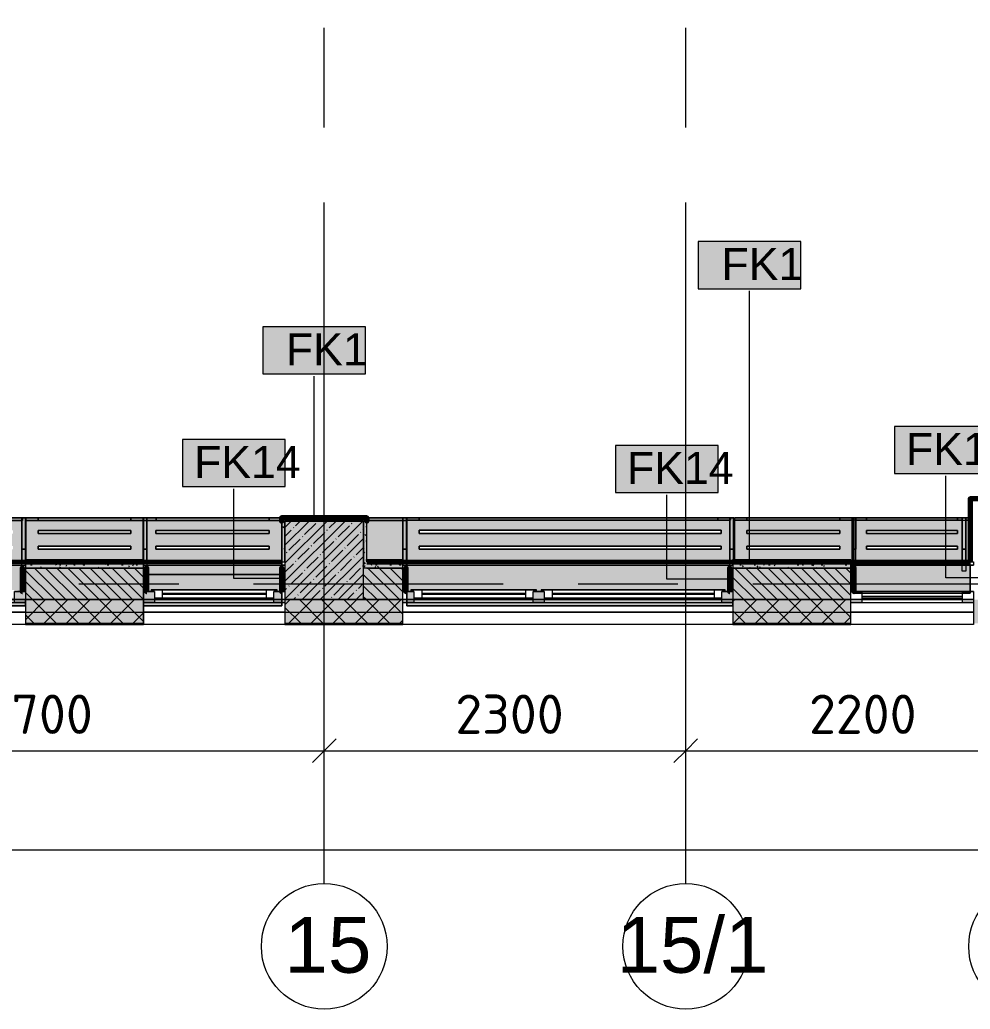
# Model space of a CAD drawing. Header units: millimetres. Extents: x -3817 to 677485, y -22715 to 103890.
# Drawn here: x 602409 to 608455, y -829 to 5467 of the extents above; entities that cross this region are included whole.
import ezdxf

# ---------------------------------------------------------------- set-up
doc = ezdxf.new("R2010")
doc.units = ezdxf.units.MM
doc.layers.add('PDF _Геометрия', color=7, linetype='Continuous', true_color=0x1d1d1d)
doc.layers.add('PDF _Сплошная заливка', color=7, linetype='Continuous', true_color=0xffffff)
doc.layers.add('PDF _Текст', color=7, linetype='Continuous')
doc.styles.add('PDF ArialMT', font='arial.ttf')
doc.styles.add('PDF GOST-Common', font='arial.ttf')
doc.styles.add('PDF ISOCPEUR', font='isocpeur.ttf')

msp = doc.modelspace()

# ---------------------------------------------------------------- hatches: boundary and pattern name
at = {"layer": 'PDF _Сплошная заливка', "true_color": 0xeae6de, "transparency": 33554559}
h = msp.add_hatch(color=254, dxfattribs=at)
h.paths.add_polyline_path([(600415.5, 1737.2), (602445.5, 1737.3), (602445.5, 1828.9), (602424.5, 1828.9), (602425.5, 1976.9), (602445.5, 1976.9), (602446.2, 2297.1), (600366.2, 2297.1), (600366.2, 1737.2)], flags=0)
h.paths.add_polyline_path([(601175.5, 1788.9), (600415.5, 1788.9), (600415.5, 1828.9), (600395.5, 1828.9), (600395.5, 1838.9), (601195.5, 1838.9), (601195.5, 1828.9), (601175.5, 1828.9)], flags=0)
h.paths.add_polyline_path([(602375.5, 1788.9), (601245.5, 1788.9), (601245.5, 1828.9), (601225.5, 1828.9), (601225.5, 1838.9), (602395.5, 1838.9), (602395.5, 1828.9), (602375.5, 1828.9)], flags=0)
h.paths.add_polyline_path([(600692, 2097.3), (600446.2, 2097.3), (600446.2, 2117.3), (602366.2, 2117.3), (602366.2, 2097.3), (601245.5, 2097.3)], flags=0)
h.paths.add_polyline_path([(600446.2, 2197.3), (600446.2, 2217.3), (602366.2, 2217.3), (602366.2, 2197.3), (600692, 2197.3)], flags=0)
h = msp.add_hatch(color=254, dxfattribs=at)
h.paths.add_polyline_path([(603195.5, 1976.9), (603195.8, 1976.9), (603195.8, 2297.1), (602445.5, 2297.1), (602445.5, 2017.9), (603195.5, 2016.9)], flags=0)
h.paths.add_polyline_path([(602525.5, 2097.1), (602525.5, 2117.1), (603115.8, 2117.1), (603115.8, 2097.1), (602877.1, 2097.1)], flags=0)
h.paths.add_polyline_path([(602525.5, 2197.1), (602525.5, 2217.1), (603115.8, 2217.1), (603115.8, 2197.1), (602877.1, 2197.1)], flags=0)
h = msp.add_hatch(color=254, dxfattribs=at)
h.paths.add_polyline_path([(603216.5, 1937.2), (604074.5, 1939.2), (604074.5, 2297.1), (603195.2, 2297.1), (603195.5, 1976.9), (603216.5, 1976.9)], flags=0)
h.paths.add_polyline_path([(603605.5, 2097.1), (603275.2, 2097.1), (603275.2, 2117.1), (603995.7, 2117.1), (603995.7, 2097.1)], flags=0)
h.paths.add_polyline_path([(603275.2, 2197.1), (603275.2, 2217.1), (603995.7, 2217.1), (603995.7, 2197.1), (603605.5, 2197.1)], flags=0)
at = {"layer": 'PDF _Сплошная заливка', "transparency": 33554559}
for points in [[(604075.5, 2016.9), (604095.5, 2016.9), (604095.5, 2296.9), (604075.5, 2296.9), (604075.5, 2241.5)], [(604595.6, 2276.9), (604615.6, 2276.9), (604615.6, 2296.9), (604095.5, 2296.9), (604095.5, 2276.9), (604595.5, 2276.9)], [(604095.5, 1776.9), (604595.5, 1776.9), (604595.5, 2276.9), (604095.5, 2276.9), (604095.5, 2241.5)], [(604595.6, 1976.9), (604615.6, 1976.9), (604615.6, 2276.9), (604595.6, 2276.9), (604595.6, 2241.5)]]:
    msp.add_hatch(color=256, dxfattribs=at).paths.add_polyline_path(points)
at = {"layer": 'PDF _Сплошная заливка', "true_color": 0xeae6de, "transparency": 33554559}
for points in [[(604866.5, 1937.2), (604872, 1937.2), (604872, 2297.1), (604616.6, 2296.9), (604616.1, 2017.9), (604845.5, 2016.9), (604845.5, 1976.9), (604866.5, 1976.9)], [(607975.6, 1817.9), (608454.5, 1817.9), (608454.5, 1997.9), (607714.5, 1997.9), (607716.5, 1817.9)]]:
    msp.add_hatch(color=254, dxfattribs=at).paths.add_polyline_path(points)
h = msp.add_hatch(color=254, dxfattribs=at)
h.paths.add_polyline_path([(604915.5, 1737.9), (606945.5, 1738.7), (606945.5, 1828.9), (606924.5, 1828.9), (606925.5, 1976.9), (606945.5, 1976.9), (606945.5, 2017.9), (606950.2, 2017.9), (606950.2, 2297.8), (604870.2, 2297.8), (604870.2, 1737.9)], flags=0)
h.paths.add_polyline_path([(605062.2, 1788.9), (604915.5, 1788.9), (604915.5, 1828.9), (604895.5, 1828.9), (604895.5, 1838.9), (605695.5, 1838.9), (605695.5, 1828.9), (605675.5, 1828.9), (605675.5, 1788.9)], flags=0)
h.paths.add_polyline_path([(606667, 1788.9), (605745.5, 1788.9), (605745.5, 1828.9), (605725.5, 1828.9), (605725.5, 1838.9), (606895.5, 1838.9), (606895.5, 1828.9), (606875.5, 1828.9), (606875.5, 1788.9)], flags=0)
h.paths.add_polyline_path([(605062.2, 2098.1), (604950.2, 2098.1), (604950.2, 2118.1), (606870.2, 2118.1), (606870.2, 2098.1), (605745.5, 2098.1)], flags=0)
h.paths.add_polyline_path([(604950.2, 2198.1), (604950.2, 2218.1), (606870.2, 2218.1), (606870.2, 2198.1), (605062.2, 2198.1)], flags=0)
h = msp.add_hatch(color=254, dxfattribs=at)
h.paths.add_polyline_path([(607695.5, 1976.9), (607704.8, 1976.9), (607704.8, 2297.8), (606954.5, 2297.8), (606954.5, 2017.9), (607695.5, 2016.9)], flags=0)
h.paths.add_polyline_path([(607247.2, 2097.8), (607034.5, 2097.8), (607034.5, 2117.8), (607624.8, 2117.8), (607624.8, 2097.8)], flags=0)
h.paths.add_polyline_path([(607247.2, 2197.8), (607034.5, 2197.8), (607034.5, 2217.8), (607624.8, 2217.8), (607624.8, 2197.8)], flags=0)
h = msp.add_hatch(color=254, dxfattribs=at)
h.paths.add_polyline_path([(607975.6, 1997.9), (608454.5, 1997.9), (608454.5, 2297.8), (607714.2, 2297.8), (607714.2, 1997.9)], flags=0)
h.paths.add_polyline_path([(607975.6, 2097.8), (607794.2, 2097.8), (607794.2, 2117.8), (608374.7, 2117.8), (608374.7, 2097.8)], flags=0)
h.paths.add_polyline_path([(607975.6, 2197.8), (607794.2, 2197.8), (607794.2, 2217.8), (608374.7, 2217.8), (608374.7, 2197.8)], flags=0)
at = {"layer": 'PDF _Сплошная заливка', "transparency": 33554559}
h = msp.add_hatch(color=256, dxfattribs=at)
h.paths.add_polyline_path([(603195.5, 1976.9), (603195.5, 2016.9), (602445.5, 2016.9), (602445.5, 1976.9), (602877.1, 1976.9)], flags=0)
h.paths.add_polyline_path([(600117.9, 1976.9), (600345.5, 1976.9), (600345.5, 2016.9), (600117.9, 2016.9)], flags=0)
h = msp.add_hatch(color=256, dxfattribs=at)
h.paths.add_polyline_path([(607695.5, 1976.9), (607695.5, 2016.9), (606945.5, 2016.9), (606945.5, 1976.9), (607247.2, 1976.9)], flags=0)
h.paths.add_polyline_path([(604615.6, 1976.9), (604845.5, 1976.9), (604845.5, 2016.9), (604615.6, 2016.9)], flags=0)
h = msp.add_hatch(color=256, dxfattribs=at)
h.paths.add_polyline_path([(617595.5, 1776.9), (617595.5, 1976.9), (617345.5, 1976.9), (617345.5, 1776.9), (617444.2, 1776.9)], flags=0)
h.paths.add_polyline_path([(616445.5, 1776.9), (616445.5, 1976.9), (615895.5, 1976.9), (615895.5, 1776.9), (615987.5, 1776.9)], flags=0)
h.paths.add_polyline_path([(613795.5, 1776.9), (613795.5, 1976.9), (613595.5, 1975.7), (613595.5, 1776.9)], flags=0)
h.paths.add_polyline_path([(609432.3, 1776.9), (609995.5, 1776.9), (609995.5, 1976.9), (609215.5, 1976.9), (609215.5, 1776.9)], flags=0)
h.paths.add_polyline_path([(607695.5, 1776.9), (607695.5, 1976.9), (606945.5, 1976.9), (606945.5, 1776.9), (607247.2, 1776.9)], flags=0)
h.paths.add_polyline_path([(604845.5, 1776.9), (604845.5, 1976.9), (604595.5, 1976.8), (604595.5, 1776.9)], flags=0)
h.paths.add_polyline_path([(603195.5, 1776.9), (603195.5, 1976.9), (602445.5, 1976.9), (602445.5, 1776.9), (602877.1, 1776.9)], flags=0)
h.paths.add_polyline_path([(600345.5, 1776.9), (600345.5, 1976.9), (600095.5, 1975.1), (600095.5, 1776.9)], flags=0)
h.paths.add_polyline_path([(596321.9, 1776.9), (596495.5, 1776.9), (596495.5, 1976.9), (595595.5, 1976.9), (595595.5, 1777.8), (595095.5, 1777.8), (595095.5, 1976.9), (594845.5, 1976.9), (594845.5, 1776.9), (595595.5, 1776.9)], flags=0)
h.paths.add_polyline_path([(593325.5, 1776.9), (593945.5, 1776.9), (593945.5, 1976.9), (593325.5, 1976.9)], flags=0)
at = {"layer": 'PDF _Сплошная заливка', "true_color": 0xeae6de, "transparency": 33554559}
h = msp.add_hatch(color=254, dxfattribs=at)
h.paths.add_polyline_path([(603605.5, 1737.2), (604075.5, 1737.2), (604074.5, 1937.2), (603216.5, 1937.2), (603215.5, 1828.9), (603195.5, 1828.9), (603195.5, 1737.2)], flags=0)
h.paths.add_polyline_path([(603265.5, 1788.9), (603265.5, 1828.9), (603245.5, 1828.9), (603245.5, 1838.9), (604045.5, 1838.9), (604045.5, 1828.9), (604025.5, 1828.9), (604025.5, 1788.9), (603605.5, 1788.9)], flags=0)
at = {"layer": 'PDF _Сплошная заливка', "transparency": 33554559}
h = msp.add_hatch(color=256, dxfattribs=at)
h.paths.add_polyline_path([(608704, 1626.9), (608812.6, 1626.9), (608812.6, 1776.9), (608475.5, 1776.9), (608475.5, 1626.9)], flags=0)
h.paths.add_polyline_path([(607695.5, 1626.9), (607695.5, 1776.9), (606945.5, 1776.9), (606945.5, 1626.9), (607247.2, 1626.9)], flags=0)
h.paths.add_polyline_path([(604095.5, 1626.9), (604845.5, 1626.9), (604845.5, 1776.9), (604095.5, 1776.9)], flags=0)
h.paths.add_polyline_path([(602877.1, 1626.9), (603195.5, 1626.9), (603195.5, 1776.9), (602445.5, 1776.9), (602445.5, 1626.9)], flags=0)
h.paths.add_polyline_path([(600345.5, 1626.9), (600345.5, 1776.9), (599595.5, 1776.9), (599595.5, 1626.9), (600095.5, 1626.9)], flags=0)
h.paths.add_polyline_path([(596321.9, 1626.9), (596495.5, 1626.9), (596495.5, 1776.9), (594845.5, 1776.9), (594845.5, 1626.9), (594865.2, 1626.9)], flags=0)
h.paths.add_polyline_path([(593408.5, 1626.9), (593945.5, 1626.9), (593945.5, 1776.9), (593325.5, 1776.9), (593325.5, 1626.9)], flags=0)
h.paths.add_polyline_path([(591223.4, 1626.9), (591225.5, 1626.9), (591223.4, 1776.9), (590928.1, 1776.9), (590928.1, 1626.9)], flags=0)

# ---------------------------------------------------------------- linework, layer by layer
at = {"layer": 'PDF _Геометрия', "color": 231, "lineweight": 70, "true_color": 0xff80c0}
for points in [[(608726.2, 8926.9), (607156.2, 8926.9), (607156.2, 8925.9), (608725.2, 8925.9), (608725.2, 2417.9), (608454.5, 2417.9), (608454.5, 2416.9), (608454.5, 2017.9), (608455.5, 2017.9)], [(604615.6, 2016.9), (604845.5, 2016.9), (604845.5, 2017.9), (604615.6, 2017.9)]]:
    msp.add_lwpolyline(points, dxfattribs=at)
at = {"layer": 'PDF _Геометрия', "color": 253, "lineweight": 9, "true_color": 0xaaaaaa}
for points in [[(604345.5, 4780.3), (604345.5, 5415.3)], [(606645.5, 4780.3), (606645.5, 5415.3)], [(604345.5, -29.4), (604345.5, 2470.6), (604345.5, 4304)], [(606645.5, -29.4), (606645.5, 2470.6), (606645.5, 4304)], [(602785.2, 1876.9), (603420.2, 1876.9)], [(603896.4, 1876.9), (605483.9, 1876.9)], [(604095.5, 1828.9), (604075.5, 1828.9)], [(604870.2, 1828.9), (604845.5, 1828.9)], [(605960.2, 1876.9), (606595.2, 1876.9)], [(607071.4, 1876.9), (608658.9, 1876.9)], [(607714.5, 1828.9), (607695.5, 1828.9)], [(608475.5, 1828.9), (608454.5, 1828.9)], [(603315.5, 1818.9), (603975.5, 1818.9)], [(603975.5, 1808.9), (603315.5, 1808.9)], [(604965.5, 1818.9), (605625.5, 1818.9)], [(605625.5, 1808.9), (604965.5, 1808.9)], [(605795.5, 1818.9), (606825.5, 1818.9)], [(606825.5, 1808.9), (605795.5, 1808.9)], [(607765.5, 1798.9), (608405.5, 1798.9)], [(607765.5, 1788.9), (608405.5, 1788.9)], [(604075.5, 1758.9), (604095.5, 1758.9)], [(604845.5, 1758.9), (604870.2, 1758.9)], [(607695.5, 1758.9), (608475.5, 1758.9)]]:
    msp.add_lwpolyline(points, dxfattribs=at)
at = {"layer": 'PDF _Геометрия', "color": 7, "lineweight": 9}
for points in [[(607378.5, 4055.3), (606725.3, 4055.3), (606725.3, 3755.3), (607378.5, 3755.3)], [(604607.5, 3512.8), (603954.3, 3512.8), (603954.3, 3212.8), (604607.5, 3212.8)], [(608626.4, 2878.7), (607973.3, 2878.7), (607973.3, 2578.7), (608626.4, 2578.7)], [(604097.5, 2796), (603444.4, 2796), (603444.4, 2496), (604097.5, 2496)], [(606851.5, 2758.1), (606198.4, 2758.1), (606198.4, 2458.1), (606851.5, 2458.1)], [(604595.5, 2276.9), (604095.5, 2276.9), (604095.5, 1776.9), (604595.5, 1776.9)], [(607695.5, 1976.9), (606945.5, 1976.9)], [(602445.5, 1776.9), (603195.5, 1776.9)], [(604095.5, 1776.9), (604845.5, 1776.9)], [(606945.5, 1776.9), (607695.5, 1776.9)]]:
    msp.add_lwpolyline(points, close=True, dxfattribs=at)
for points in [[(607051.9, 2017.4), (607051.9, 3741.4)], [(604280.9, 2312.2), (604280.9, 3198.9)], [(608561.3, 1916.2), (608299.8, 1916.2), (608299.8, 2564.8)], [(604073.4, 1912.2), (603770.9, 1912.2), (603770.9, 2482.2)], [(606922.1, 1906.2), (606524.9, 1906.2), (606524.9, 2444.2)], [(604615.6, 1976.9), (604845.5, 1976.9), (604615.6, 1976.9), (604595.6, 1976.9)], [(602445.5, 1697.9), (603195.5, 1697.9)], [(604095.5, 1697.9), (604845.5, 1697.9)], [(606945.5, 1697.9), (607695.5, 1697.9)], [(602445.5, 1626.9), (603195.5, 1626.9)], [(602445.5, 1623.9), (603195.5, 1623.9)], [(604095.5, 1626.9), (604845.5, 1626.9)], [(604095.5, 1623.9), (604845.5, 1623.9)], [(606945.5, 1626.9), (607695.5, 1626.9)], [(606945.5, 1623.9), (607695.5, 1623.9)], [(604345.5, 621.1), (604345.5, 815.1), (604345.5, 935.1)], [(606645.5, 621.1), (606645.5, 815.1), (606645.5, 935.1)], [(590375.5, 815.1), (590945.5, 815.1), (594545.5, 815.1), (595345.5, 815.1), (599845.5, 815.1), (600645.5, 815.1), (604345.5, 815.1), (606645.5, 815.1), (608845.5, 815.1), (612645.5, 815.1), (613345.5, 815.1), (617845.5, 815.1), (618645.5, 815.1), (622745.5, 815.1), (624145.5, 815.1), (627045.5, 815.1), (627745.5, 815.1), (632845.5, 815.1), (636865.5, 815.1)], [(590375.5, 184.1), (636865.5, 184.1)]]:
    msp.add_lwpolyline(points, dxfattribs=at)
at = {"layer": 'PDF _Геометрия', "color": 8, "lineweight": 9, "true_color": 0x808080}
for points in [[(602446.2, 2017.9), (602446.2, 2297.1), (600366.2, 2297.1), (600366.2, 1976.9)], [(600366.2, 2297.1), (602446.2, 2297.1)], [(600367, 2297.1), (602422.7, 2297.1), (600367, 2297.1)], [(603195.8, 1976.9), (603195.8, 2297.1), (602445.5, 2297.1), (602445.5, 2017.9)], [(602445.5, 2297.1), (603195.8, 2297.1)], [(602446.7, 2297.1), (603193, 2297.1), (602446.7, 2297.1)], [(602525.8, 2297.1), (603115.8, 2297.1), (602525.8, 2297.1)], [(603195.2, 2297.1), (604075.2, 2297.1), (603195.2, 2297.1), (603195.2, 2017.9)], [(603217, 2297.1), (604075.2, 2297.1), (603217, 2297.1)], [(603275.5, 2297.1), (603995.1, 2297.1), (603275.5, 2297.1)], [(604075.5, 2016.9), (604075.5, 1976.9), (604075.5, 2276.9)], [(604870.2, 2297.8), (606950.2, 2297.8), (606950.2, 2017.9), (606950.2, 2297.8), (604870.2, 2297.8), (604870.2, 1737.9), (606945.5, 1737.9), (604870.2, 1737.9), (604870.2, 1937.2), (604866.5, 1937.2), (604872, 1937.2), (604872, 2297.1), (604616.6, 2297.1), (604870.9, 2297.1)], [(604616.6, 2297.1), (604845.3, 2297.1), (604616.6, 2297.1)], [(604870.2, 2297.8), (606925.1, 2297.8), (604870.2, 2297.8)], [(604950.2, 2297.8), (606850.2, 2297.8), (604950.2, 2297.8)], [(606954.8, 2297.8), (607703.6, 2297.8), (606954.8, 2297.8)], [(607034.8, 2297.8), (607624.8, 2297.8), (607034.8, 2297.8)], [(607714.2, 1997.9), (607714.2, 2297.8), (608454.5, 2297.8)], [(607794.5, 2297.8), (608374.1, 2297.8), (607794.5, 2297.8)], [(608427.6, 2297.8), (608454.5, 2297.8), (608427.6, 2297.8)], [(607714.5, 1997.9), (607714.5, 1976.9), (607714.5, 1997.9), (608454.5, 1997.9), (608454.5, 1817.9), (607714.5, 1817.9), (607714.5, 1828.9), (607714.5, 1817.9), (608454.5, 1817.9), (608454.5, 1997.9), (608454.5, 2029.9)], [(603195.5, 1828.9), (603195.5, 1737.2), (604075.5, 1737.2), (604075.5, 1828.9), (604075.5, 1737.2), (603195.5, 1737.2)]]:
    msp.add_lwpolyline(points, dxfattribs=at)
at = {"layer": 'PDF _Геометрия', "color": 253, "lineweight": 9, "true_color": 0xaba79f}
for points in [[(602422.7, 2281.1), (600373.3, 2281.1), (602422.7, 2281.1)], [(602422.7, 1957.2), (602422.7, 2296.2)], [(602422.7, 2281.1), (602422.7, 2097.2), (602422.7, 2281.1), (602422.7, 2017.9)], [(602445.5, 2017.9), (602445.5, 2295.3)], [(602446.2, 2295.5), (602446.2, 2017.9)], [(602446.7, 2294.3), (602446.7, 2017.9), (602446.7, 2281.1)], [(602446.7, 2097.2), (602446.7, 2281.1), (602446.7, 2097.2)], [(603193, 2281.1), (602446.7, 2281.1), (603193, 2281.1)], [(603193, 2294.3), (603193, 2297.1)], [(603193, 2281.1), (603193, 2017.9), (603193, 2293.6)], [(603193, 2097.2), (603193, 2281.1), (603193, 2097.2)], [(603195.2, 2017.9), (603195.2, 2295.9)], [(603195.8, 2295.9), (603195.8, 1976.9)], [(603217, 2297.1), (603217, 1957.2)], [(603217, 2097.2), (603217, 2281.1), (603217, 2097.2)], [(603217, 2017.9), (603217, 2281.1), (604074.5, 2281.1), (603217, 2281.1)], [(603995.1, 2281.1), (603275.5, 2281.1), (603995.1, 2281.1)], [(604075.5, 2276.9), (604075.5, 2016.9)], [(604845.3, 2281.1), (604616.4, 2281.1), (604845.3, 2281.1), (604845.3, 2097.9), (604845.3, 2281.1), (604845.3, 2017.9), (604845.3, 2297.1)], [(604866.5, 1957.9), (604869.3, 1957.9), (604869.3, 2297.1)], [(604869.3, 2097.9), (604869.3, 2281.1), (604869.3, 2097.9)], [(604869.3, 2017.9), (604869.3, 2281.1)], [(604870.2, 1937.2), (604870.2, 2297.1), (604870.2, 2281.8)], [(604872, 2281.1), (604872, 2293.4), (604872, 1937.2)], [(606925.1, 2281.8), (604877.3, 2281.8), (606925.1, 2281.8), (606925.1, 2241.5), (606925.1, 2296.8)], [(606949.1, 2097.9), (606949.1, 2294.9), (606949.1, 2097.9)], [(607703.6, 2281.8), (606954.8, 2281.8), (607703.6, 2281.8), (607703.6, 2097.9), (607703.6, 2281.8), (607703.6, 2017.9)], [(607703.6, 1976.9), (607703.6, 2295.1)], [(607716.5, 1957.9), (607727.6, 1957.9), (607727.6, 2297.8)], [(608403.6, 2281.8), (607727.6, 2281.8), (608403.6, 2281.8)], [(607727.6, 2017.9), (607727.6, 2281.1)], [(608427.6, 2297.8), (608427.6, 1957.9), (608403.6, 1957.9), (608403.6, 2297.8)], [(608403.6, 2281.8), (608403.6, 2097.9), (608403.6, 2281.8)], [(608403.6, 2281.8), (608403.6, 2017.9)], [(608454.5, 2281.8), (608427.6, 2281.8), (608454.5, 2281.8), (608454.5, 2297.8), (608454.5, 2029.9)], [(608427.6, 2017.9), (608427.6, 2281.8)], [(608427.6, 2281.8), (608427.6, 2097.9), (608427.6, 2281.8)], [(606925.1, 1976.9), (606925.1, 2241.3), (606925.1, 2097.9), (606925.1, 2241.3), (606925.1, 2017.9)], [(607714.5, 1997.9), (608454.5, 1997.9), (607714.2, 1997.9)], [(603195.5, 1737.2), (603195.5, 1828.9)]]:
    msp.add_lwpolyline(points, dxfattribs=at)
at = {"layer": 'PDF _Геометрия', "color": 8, "lineweight": 9, "true_color": 0x808080}
for points in [[(602446.7, 2297.2), (602422.7, 2297.2)], [(602446.7, 2297.2), (602422.7, 2297.2)], [(603217, 2297.2), (603193, 2297.2)], [(603217, 2297.2), (603193, 2297.2)], [(604869.3, 2297.9), (604845.3, 2297.9)], [(604869.3, 2297.9), (604845.3, 2297.9)], [(606949.1, 2297.9), (606925.1, 2297.9)], [(606949.1, 2297.9), (606925.1, 2297.9)], [(606954.5, 2297.8), (607704.8, 2297.8), (607704.8, 1976.9), (607704.8, 2297.8), (606954.5, 2297.8), (606954.5, 2017.9)], [(607727.6, 2297.9), (607703.6, 2297.9)], [(607727.6, 2297.9), (607703.6, 2297.9)], [(607714.2, 2297.8), (607714.2, 1997.9), (608454.5, 1997.9), (608454.5, 2297.8)], [(607727.6, 2297.8), (608403.6, 2297.8)], [(608427.6, 2297.9), (608403.6, 2297.9)], [(608427.6, 2297.9), (608403.6, 2297.9)], [(602525.5, 2197.1), (602525.5, 2217.1), (603115.8, 2217.1), (603115.8, 2197.1)], [(602525.5, 2197.1), (603115.8, 2197.1), (603115.8, 2217.1), (602525.5, 2217.1)], [(603275.2, 2197.1), (603275.2, 2217.1), (603995.7, 2217.1), (603995.7, 2197.1)], [(603275.2, 2197.1), (603995.7, 2197.1), (603995.7, 2217.1), (603275.2, 2217.1)], [(604950.2, 2198.1), (604950.2, 2218.1), (606870.2, 2218.1), (606870.2, 2198.1)], [(604950.2, 2198.1), (606870.2, 2198.1), (606870.2, 2218.1), (604950.2, 2218.1)], [(607034.5, 2197.8), (607034.5, 2217.8), (607624.8, 2217.8), (607624.8, 2197.8)], [(607034.5, 2197.8), (607624.8, 2197.8), (607624.8, 2217.8), (607034.5, 2217.8)], [(607794.2, 2197.8), (607794.2, 2217.8), (608374.7, 2217.8), (608374.7, 2197.8)], [(607794.2, 2197.8), (608374.7, 2197.8), (608374.7, 2217.8), (607794.2, 2217.8)], [(602525.5, 2097.1), (602525.5, 2117.1), (603115.8, 2117.1), (603115.8, 2097.1)], [(602525.5, 2097.1), (603115.8, 2097.1), (603115.8, 2117.1), (602525.5, 2117.1)], [(603275.2, 2097.1), (603275.2, 2117.1), (603995.7, 2117.1), (603995.7, 2097.1)], [(603275.2, 2097.1), (603995.7, 2097.1), (603995.7, 2117.1), (603275.2, 2117.1)], [(604950.2, 2098.1), (604950.2, 2118.1), (606870.2, 2118.1), (606870.2, 2098.1)], [(604950.2, 2098.1), (606870.2, 2098.1), (606870.2, 2118.1), (604950.2, 2118.1)], [(607034.5, 2097.8), (607034.5, 2117.8), (607624.8, 2117.8), (607624.8, 2097.8)], [(607034.5, 2097.8), (607624.8, 2097.8), (607624.8, 2117.8), (607034.5, 2117.8)], [(607794.2, 2097.8), (607794.2, 2117.8), (608374.7, 2117.8), (608374.7, 2097.8)], [(607794.2, 2097.8), (608374.7, 2097.8), (608374.7, 2117.8), (607794.2, 2117.8)], [(604074.5, 1937.2), (603216.5, 1937.2)], [(600366.2, 1828.9), (600366.2, 1737.2), (602445.5, 1737.2), (600366.2, 1737.2)]]:
    msp.add_lwpolyline(points, close=True, dxfattribs=at)
at = {"layer": 'PDF _Геометрия', "color": 254, "lineweight": 9, "true_color": 0xdfdfdf}
for points in [[(602426.2, 2297.1), (602422.7, 2297.1)], [(603195.8, 2297.1), (603193, 2297.1)], [(603217, 2297.1), (603195.5, 2297.1)], [(604869.3, 2297.1), (604845.3, 2297.1)], [(606930.2, 2297.8), (606925.1, 2297.8)], [(607704.8, 2281.8), (607704.8, 2297.8)], [(607727.6, 2297.8), (607714.5, 2297.8)], [(608427.6, 2297.8), (608403.6, 2297.8)]]:
    msp.add_lwpolyline(points, dxfattribs=at)
at = {"layer": 'PDF _Геометрия', "color": 9, "lineweight": 9, "true_color": 0xbfbfbf}
for points in [[(602422.7, 2297.1), (602426.2, 2297.1)], [(603193, 2297.1), (603195.8, 2297.1)], [(603195.5, 2297.1), (603217, 2297.1)], [(604845.3, 2297.1), (604869.3, 2297.1)], [(606925.1, 2297.8), (606930.2, 2297.8)], [(607704.8, 2281.8), (607704.8, 2297.8)], [(607714.5, 2297.8), (607727.6, 2297.8)], [(608403.6, 2297.8), (608427.6, 2297.8)], [(608454.5, 2281.8), (608454.5, 2297.8)]]:
    msp.add_lwpolyline(points, dxfattribs=at)
at = {"layer": 'PDF _Геометрия', "color": 254, "lineweight": 9, "true_color": 0xeae9e7}
for points in [[(602422.7, 2281.1), (602426.2, 2281.1), (602426.2, 2296.3)], [(603193, 2281.1), (603195.2, 2281.1)], [(603195.8, 2281.1), (603208, 2281.1)], [(603211.2, 2281.1), (603217, 2281.1)], [(604845.3, 2281.1), (604869.3, 2281.1)], [(606925.1, 2281.8), (606930.2, 2281.8), (606930.2, 2297)], [(607727, 2281.8), (607714.5, 2281.8), (607714.5, 2297.3)], [(608403.6, 2281.8), (608427.6, 2281.8)]]:
    msp.add_lwpolyline(points, dxfattribs=at)
at = {"layer": 'PDF _Геометрия', "color": 254, "lineweight": 9, "true_color": 0xd5d3cf}
for points in [[(602426.2, 2296.3), (602426.2, 2281.1), (602422.7, 2281.1), (602422.7, 2296.2)], [(602422.7, 2281.1), (602422.7, 2296.2), (602422.7, 2281.1)], [(602446.7, 2281.1), (602446.7, 2294.3), (602446.7, 2281.1)], [(602446.7, 2281.1), (602446.7, 2294.3)], [(602525.8, 2297.1), (602525.8, 2281.1), (602525.8, 2297.1)], [(603193, 2297.1), (603193, 2294.3)], [(603193, 2294.3), (603193, 2297.1), (603193, 2294.3)], [(603195.2, 2281.1), (603193, 2281.1), (603193, 2293.6), (603193, 2281.1), (603193, 2293.6)], [(603208, 2281.1), (603195.8, 2281.1), (603195.8, 2295.9)], [(603217, 2297.1), (603217, 2281.1), (603211.2, 2281.1)], [(603217, 2281.1), (603217, 2297.1), (603217, 2281.1)], [(603275.5, 2297.1), (603275.5, 2281.1), (603275.5, 2297.1)], [(604869.3, 2297.1), (604869.3, 2281.1), (604845.3, 2281.1), (604845.3, 2297.1)], [(604845.3, 2281.1), (604845.3, 2297.1), (604845.3, 2281.1)], [(604869.3, 2281.1), (604869.3, 2297.1), (604869.3, 2281.1)], [(604870.2, 2281.8), (604870.2, 2297.1)], [(604872, 2281.8), (604872, 2293.4)], [(604950.2, 2297.8), (604950.2, 2281.8), (604950.2, 2297.8)], [(606930.2, 2297), (606930.2, 2281.8), (606925.1, 2281.8), (606925.1, 2296.8)], [(606925.1, 2281.8), (606925.1, 2296.8), (606925.1, 2281.8)], [(607034.8, 2297.8), (607034.8, 2281.8), (607034.8, 2297.8)], [(607703.6, 2295.1), (607703.6, 2281.8)], [(607703.6, 2281.8), (607703.6, 2295.1), (607703.6, 2281.8)], [(607727, 2281.8), (607714.5, 2281.8), (607714.5, 2297.3)], [(607727.6, 2284.5), (607727.6, 2297.8), (607727.6, 2284.5)], [(607727.6, 2284.5), (607727.6, 2297.8)], [(607794.5, 2297.8), (607794.5, 2281.8), (607794.5, 2297.8)], [(608403.6, 2297.8), (608403.6, 2281.8), (608403.6, 2297.8), (608403.6, 2281.8), (608427.6, 2281.8), (608427.6, 2297.8), (608427.6, 2281.8), (608427.6, 2297.8)]]:
    msp.add_lwpolyline(points, dxfattribs=at)
at = {"layer": 'PDF _Геометрия', "color": 7, "lineweight": 9, "true_color": 0xefeeeb}
msp.add_lwpolyline([(602445.8, 2281.1), (602445.8, 2296)], dxfattribs=at)
at = {"layer": 'PDF _Геометрия', "color": 254, "lineweight": 9, "true_color": 0xe0ddd7}
for points in [[(602445.8, 2296), (602445.8, 2281.1)], [(603195.5, 2296.4), (603195.5, 2281.1)]]:
    msp.add_lwpolyline(points, dxfattribs=at)
at = {"layer": 'PDF _Геометрия', "color": 253, "lineweight": 9, "true_color": 0xaba79f}
for points in [[(603115.8, 2281.1), (602525.8, 2281.1)], [(604876.6, 2281.8), (604872, 2281.8)], [(606850.2, 2281.8), (604950.2, 2281.8)], [(606925.1, 2281.8), (606925.1, 2241.5)], [(606949.1, 2294.9), (606949.1, 2017.9)], [(606954.8, 2281.8), (606954.8, 2297.3)], [(607624.8, 2281.8), (607034.8, 2281.8)], [(607727.6, 2097.9), (607727.6, 2281.1)], [(608374.1, 2281.8), (607794.5, 2281.8)], [(604074.5, 1937.2), (603216.5, 1937.2)]]:
    msp.add_lwpolyline(points, close=True, dxfattribs=at)
at = {"layer": 'PDF _Геометрия', "color": 254, "lineweight": 9, "true_color": 0xd5d3cf}
for points in [[(603115.8, 2297.1), (603115.8, 2281.1)], [(603995.1, 2297.1), (603995.1, 2281.1)], [(606850.2, 2297.8), (606850.2, 2281.8)], [(607624.8, 2297.8), (607624.8, 2281.8)], [(608374.1, 2297.8), (608374.1, 2281.8)], [(602445.5, 2097.2), (602422.7, 2097.2)], [(603195.2, 2097.2), (603193, 2097.2)], [(603217, 2097.2), (603195.8, 2097.2)], [(604869.3, 2097.9), (604845.3, 2097.9)], [(606949.1, 2097.9), (606925.1, 2097.9)], [(607727.6, 2097.9), (607714.2, 2097.9)], [(608427.6, 2097.9), (608403.6, 2097.9)]]:
    msp.add_lwpolyline(points, close=True, dxfattribs=at)
at = {"layer": 'PDF _Геометрия', "color": 7, "lineweight": 9, "true_color": 0xf7f6f5}
msp.add_lwpolyline([(603195.5, 2281.1), (603195.5, 2296.4)], dxfattribs=at)
at = {"layer": 'PDF _Геометрия', "color": 7, "lineweight": 9, "true_color": 0xf4f4f3}
msp.add_lwpolyline([(603195.8, 2281.1), (603195.8, 2295.9)], dxfattribs=at)
at = {"layer": 'PDF _Геометрия', "color": 254, "lineweight": 9, "true_color": 0xe5e3df}
msp.add_lwpolyline([(603208, 2281.1), (603211.2, 2281.1)], dxfattribs=at)
at = {"layer": 'PDF _Геометрия', "color": 9, "lineweight": 9, "true_color": 0xcbc7bf}
for points in [[(603211.2, 2281.1), (603208, 2281.1)], [(607727.6, 2281.8), (607727.6, 2284.5)], [(602445.5, 1996.9), (600372, 1996.9), (602445.5, 1996.9), (602445.5, 2016.9), (600372, 2016.9)], [(603195.8, 2016.9), (604075.5, 2016.9)], [(604845.5, 1996.9), (604870.2, 1996.9), (604845.5, 1996.9), (604845.5, 2016.9), (604870.2, 2016.9)], [(606945.5, 1996.9), (604872, 1996.9), (606945.5, 1996.9), (606945.5, 2016.9), (604872, 2016.9)], [(607695.5, 1996.9), (607704.8, 1996.9), (607695.5, 1996.9), (607695.5, 2016.9), (607704.8, 2016.9)], [(607714.2, 2016.9), (608454.5, 2016.9)], [(602445.5, 1737.3), (602445.5, 1776.9), (600366.2, 1776.9), (602445.5, 1776.9)], [(603195.5, 1776.9), (604075.5, 1776.9), (603195.5, 1776.9), (603195.5, 1618.9)], [(606945.5, 1738.7), (606945.5, 1776.9), (604870.2, 1776.9), (606945.5, 1776.9)]]:
    msp.add_lwpolyline(points, dxfattribs=at)
at = {"layer": 'PDF _Геометрия', "color": 231, "lineweight": 70, "true_color": 0xff80c0}
for points in [[(604075.5, 2296.9), (604615.6, 2296.9), (604615.6, 2276.9), (604616.6, 2276.9), (604616.6, 2297.9), (604615.6, 2297.9), (604074.5, 2297.9), (604074.5, 2296.9), (604074.5, 2276.9), (604075.5, 2276.9)], [(603195.5, 2017.9), (602445.5, 2017.9), (602445.5, 2016.9), (603195.5, 2016.9)], [(607695.5, 2017.9), (606945.5, 2017.9), (606945.5, 2016.9), (607695.5, 2016.9)]]:
    msp.add_lwpolyline(points, close=True, dxfattribs=at)
at = {"layer": 'PDF _Геометрия', "color": 9, "lineweight": 9, "true_color": 0xc0c0c0}
for points in [[(604615.6, 2017.9), (604615.6, 2276.9), (604615.6, 2296.9), (604095.5, 2296.9), (604075.5, 2296.9), (604075.5, 2016.9), (604095.5, 2016.9), (604095.5, 2276.9), (604595.6, 2276.9), (604595.6, 1976.9)], [(604075.5, 2016.9), (604095.5, 2016.9), (604095.5, 1996.9)], [(604095.5, 1976.9), (604095.5, 1776.9), (604095.5, 1618.9), (604845.5, 1618.9), (604845.5, 1776.9), (604845.5, 1976.9), (604845.5, 2016.9), (604615.6, 2016.9)], [(607704.8, 2016.9), (607714.2, 2016.9)], [(608454.5, 2016.9), (608475.5, 2016.9), (608475.5, 1996.9)], [(602445.5, 1737.3), (602445.5, 1618.9), (600345.5, 1618.9), (600345.5, 1776.9), (600366.2, 1776.9), (600345.5, 1776.9)], [(604095.5, 1776.9), (604075.5, 1776.9), (604095.5, 1776.9), (604095.5, 1618.9), (603195.5, 1618.9)], [(606945.5, 1737.9), (606945.5, 1618.9), (604845.5, 1618.9), (604845.5, 1776.9), (604870.2, 1776.9), (604845.5, 1776.9)], [(608475.5, 1776.9), (607695.5, 1776.9)]]:
    msp.add_lwpolyline(points, dxfattribs=at)
at = {"layer": 'PDF _Геометрия', "lineweight": 9}
for points in [[(604095.5, 2236.6), (604135.7, 2276.9)], [(604095.5, 2122.5), (604249.8, 2276.9)], [(604095.5, 2008.5), (604363.8, 2276.9)], [(604095.5, 1894.4), (604477.9, 2276.9)], [(604095.5, 1780.4), (604591.9, 2276.9)], [(604163.4, 2247.5), (604192.7, 2276.9)], [(604306, 2276), (604306.8, 2276.9)], [(604377.3, 2233.3), (604420.8, 2276.9)], [(604534.1, 2276), (604534.9, 2276.9)], [(604095.5, 2179.6), (604134.9, 2219)], [(604149.2, 2233.3), (604151.5, 2235.6)], [(604220.4, 2190.5), (604291.7, 2261.8)], [(604277.5, 2133.5), (604348.7, 2204.7)], [(604363, 2219), (604365.4, 2221.4)], [(604434.3, 2176.2), (604505.6, 2247.5)], [(604519.8, 2261.8), (604522.2, 2264.1)], [(604576.8, 2204.7), (604579.2, 2207.1)], [(604591.1, 2219), (604595.5, 2223.4)], [(604120.6, 2090.7), (604191.9, 2162)], [(604206, 1776.9), (604595.5, 2166.3)], [(604206.2, 2176.2), (604208.5, 2178.6)], [(604334.5, 2076.4), (604405.8, 2147.7)], [(604420, 2162), (604422.4, 2164.4)], [(604491.3, 2119.2), (604562.6, 2190.5)], [(604106.4, 2076.4), (604108.8, 2078.8)], [(604177.7, 2033.7), (604248.9, 2105)], [(604263.2, 2119.2), (604265.6, 2121.6)], [(604391.5, 2019.4), (604462.8, 2090.7)], [(604477, 2105), (604479.4, 2107.3)], [(604548.3, 2062.2), (604595.5, 2109.3)], [(604163.4, 2019.4), (604165.8, 2021.8)], [(604234.7, 1976.7), (604306, 2047.9)], [(604320, 1776.9), (604595.5, 2052.3)], [(604320.2, 2062.2), (604322.6, 2064.6)], [(604448.5, 1962.4), (604519.8, 2033.7)], [(604534.1, 2047.9), (604536.4, 2050.3)], [(602781.5, 1626.9), (602631.5, 1776.9), (602445.5, 1962.9)], [(602702.2, 1776.9), (602502.2, 1976.9)], [(602922.9, 1626.9), (602772.9, 1776.9), (602572.9, 1976.9)], [(602843.6, 1776.9), (602643.6, 1976.9)], [(603064.3, 1626.9), (602914.3, 1776.9), (602714.3, 1976.9)], [(602985, 1776.9), (602785, 1976.9)], [(603195.5, 1637.1), (603055.7, 1776.9), (602855.7, 1976.9)], [(603126.4, 1776.9), (602926.4, 1976.9)], [(603195.5, 1778.5), (602997.2, 1976.9)], [(603195.5, 1849.3), (603067.9, 1976.9)], [(603195.5, 1920), (603138.6, 1976.9)], [(604095.5, 1951.5), (604149.2, 2005.2)], [(604220.4, 1962.4), (604222.8, 1964.8)], [(604291.7, 1919.6), (604363, 1990.9)], [(604377.3, 2005.2), (604379.6, 2007.5)], [(604505.6, 1905.4), (604576.8, 1976.7)], [(604591.1, 1990.9), (604593.5, 1993.3)], [(604823.5, 1776.9), (604623.5, 1976.9)], [(604845.5, 1825.6), (604694.2, 1976.9)], [(604845.5, 1896.3), (604764.9, 1976.9)], [(604845.5, 1967), (604835.6, 1976.9)], [(607306.9, 1626.9), (607156.9, 1776.9), (606956.9, 1976.9)], [(607227.7, 1776.9), (607027.7, 1976.9)], [(607448.4, 1626.9), (607298.4, 1776.9), (607098.4, 1976.9)], [(607369.1, 1776.9), (607169.1, 1976.9)], [(607589.8, 1626.9), (607439.8, 1776.9), (607239.8, 1976.9)], [(607510.5, 1776.9), (607310.5, 1976.9)], [(607695.5, 1662.6), (607581.2, 1776.9), (607381.2, 1976.9)], [(607651.9, 1776.9), (607451.9, 1976.9)], [(607695.5, 1804), (607522.6, 1976.9)], [(607695.5, 1874.7), (607593.3, 1976.9)], [(607695.5, 1945.5), (607664.1, 1976.9)], [(602560.8, 1776.9), (602445.5, 1892.1)], [(604134.9, 1876.9), (604206.2, 1948.1)], [(604191.9, 1819.8), (604263.2, 1891.1)], [(604277.5, 1905.4), (604279.8, 1907.7)], [(604348.7, 1862.6), (604420, 1933.9)], [(604434.1, 1776.9), (604595.5, 1938.3)], [(604434.3, 1948.1), (604436.6, 1950.5)], [(604491.3, 1891.1), (604493.7, 1893.5)], [(604845.5, 1684.2), (604752.8, 1776.9), (604595.5, 1934.2)], [(607086.2, 1776.9), (606945.5, 1917.6)], [(604095.5, 1837.4), (604106.4, 1848.3)], [(604120.6, 1862.6), (604123, 1865)], [(604263, 1776.9), (604320.2, 1834.1)], [(604334.5, 1848.3), (604336.9, 1850.7)], [(604405.8, 1805.6), (604477, 1876.9)], [(604548.3, 1834.1), (604550.7, 1836.5)], [(604562.6, 1848.3), (604595.5, 1881.2)], [(604682.1, 1776.9), (604595.5, 1863.5)], [(607165.5, 1626.9), (607015.5, 1776.9), (606945.5, 1846.9)], [(602640, 1626.9), (602490, 1776.9), (602445.5, 1821.4)], [(602445.5, 1649.4), (602572.9, 1776.9)], [(602564.3, 1626.9), (602714.3, 1776.9)], [(602705.7, 1626.9), (602855.7, 1776.9)], [(602847.2, 1626.9), (602997.2, 1776.9)], [(602988.6, 1626.9), (603138.6, 1776.9)], [(604095.5, 1743.8), (604128.5, 1776.9)], [(604119.9, 1626.9), (604269.9, 1776.9)], [(604148.9, 1776.9), (604163.4, 1791.3)], [(604177.7, 1805.6), (604180, 1807.9)], [(604337.1, 1626.9), (604187.1, 1776.9)], [(604261.4, 1626.9), (604411.4, 1776.9)], [(604478.5, 1626.9), (604328.5, 1776.9)], [(604377, 1776.9), (604377.3, 1777.1)], [(604391.5, 1791.3), (604393.9, 1793.7)], [(604402.8, 1626.9), (604552.8, 1776.9)], [(604619.9, 1626.9), (604469.9, 1776.9)], [(604491.1, 1776.9), (604534.1, 1819.8)], [(604544.2, 1626.9), (604694.2, 1776.9)], [(604548.1, 1776.9), (604595.5, 1824.2)], [(604761.4, 1626.9), (604611.4, 1776.9), (604595.5, 1792.8)], [(604685.6, 1626.9), (604835.6, 1776.9)], [(606945.5, 1765.4), (606956.9, 1776.9)], [(606948.4, 1626.9), (607098.4, 1776.9)], [(607089.8, 1626.9), (607239.8, 1776.9)], [(607231.2, 1626.9), (607381.2, 1776.9)], [(607372.6, 1626.9), (607522.6, 1776.9)], [(607514.1, 1626.9), (607664.1, 1776.9)], [(604195.7, 1626.9), (604095.5, 1727.1)], [(607024.1, 1626.9), (606945.5, 1705.5)], [(602498.6, 1626.9), (602445.5, 1680)], [(603130, 1626.9), (603195.5, 1692.3)], [(604827.1, 1626.9), (604845.5, 1645.3)], [(607655.5, 1626.9), (607695.5, 1666.8)]]:
    msp.add_lwpolyline(points, dxfattribs=at)
at = {"layer": 'PDF _Геометрия', "color": 253, "lineweight": 9, "true_color": 0x9b9b9b}
for points in [[(604102.8, 2281.7), (604100, 2276.9)], [(604144.5, 2292.8), (604139.4, 2284.1)], [(604182, 2296.9), (604181.1, 2295.3)], [(604235.6, 2282.4), (604230.6, 2291.2)], [(604252.4, 2296.9), (604249.1, 2291.2)], [(604274, 2276.9), (604272.2, 2280)], [(604344.4, 2276.9), (604340.2, 2284.1)], [(604348.6, 2280.6), (604346.4, 2276.9)], [(604498.7, 2296.9), (604494.8, 2290.1)], [(604520.4, 2276.9), (604517.9, 2281.1)], [(604567.9, 2294.7), (604562.9, 2286)], [(604615.6, 2294.8), (604614.4, 2296.9)], [(604088.4, 2232.6), (604083.3, 2241.4)], [(604611.1, 2242.6), (604615.6, 2242.6)], [(604092.9, 2151.2), (604095.5, 2151.2)], [(604599.2, 2140.4), (604595.6, 2146.5)], [(604610.3, 2182), (604605.3, 2190.7)], [(604611.1, 2151.2), (604615.6, 2151.2)], [(604095.5, 2098.4), (604091.5, 2105.3)], [(604092.9, 2090.2), (604095.5, 2090.2)], [(604597.3, 2101.8), (604595.6, 2098.9)], [(604603.3, 2072.4), (604598.2, 2081.1)], [(602490.2, 2013.8), (602488.4, 2016.9)], [(602542.1, 2016.9), (602539, 2011.5)], [(602599.8, 2006.7), (602594.8, 2015.4)], [(602735.9, 2014.9), (602734.8, 2016.9)], [(602913.6, 2011.9), (602910.7, 2016.9)], [(602964.4, 2016.9), (602962.4, 2013.4)], [(604611.1, 2029.3), (604615.6, 2029.3)], [(607047.1, 2016.9), (607045.5, 2014.1)], [(607242.4, 2012.3), (607239.8, 2016.9)], [(607293.5, 2016.9), (607291.3, 2013)], [(607310.4, 2016.4), (607310.1, 2016.9)], [(607363.9, 2016.9), (607359.3, 2008.9)], [(607488.1, 2013.4), (607486.1, 2016.9)], [(607665.8, 2010.4), (607662.1, 2016.9)], [(602445.5, 1971.4), (602440.5, 1962.8)], [(602477.5, 1998.8), (602487.5, 1998.8)], [(602502.4, 2009), (602497.4, 2000.3)], [(602546.7, 1976.9), (602542, 1985)], [(602641.5, 1995.6), (602636.4, 2004.3)], [(602664.9, 1985.6), (602659.8, 1976.9)], [(602660.3, 1998.8), (602670.4, 1998.8)], [(602706.5, 1996.8), (602701.5, 1988.1)], [(602722.7, 1976.9), (602719.7, 1982)], [(602748.1, 2008), (602743.1, 1999.2)], [(602751.8, 1998.8), (602761.8, 1998.8)], [(602816.2, 2003.9), (602811.1, 1995.2)], [(602812.7, 1998.8), (602822.8, 1998.8)], [(602910.6, 1984.5), (602906.2, 1976.9)], [(602955.2, 2000.8), (602950.2, 2009.5)], [(602965.1, 1998.8), (602975.2, 1998.8)], [(602978.6, 1980.5), (602976.6, 1976.9)], [(603023.3, 2004.8), (603018.2, 2013.6)], [(603056.6, 1998.8), (603066.6, 1998.8)], [(603061.9, 2002.8), (603056.9, 1994.1)], [(603064.9, 1993.7), (603059.9, 2002.4)], [(603106.5, 1982.5), (603101.5, 1991.2)], [(603129.9, 1998.7), (603124.9, 1990)], [(603148, 1998.8), (603158.1, 1998.8)], [(603209, 1968.3), (603215.5, 1968.3)], [(604604.3, 1992.1), (604599.3, 1983.4)], [(604607.3, 2004.3), (604602.3, 2013)], [(604649, 1993.2), (604643.9, 2001.9)], [(604672.4, 1988), (604667.4, 1979.3)], [(604672, 1998.8), (604682.1, 1998.8)], [(604690.6, 1982), (604685.6, 1990.7)], [(604755.7, 2010.4), (604750.6, 2001.6)], [(604763.5, 1998.8), (604773.5, 1998.8)], [(604785, 2001.3), (604780, 2010.1)], [(604823.7, 2006.3), (604818.7, 1997.6)], [(604824.4, 1998.8), (604834.5, 1998.8)], [(604854.9, 1968.3), (604865, 1968.3)], [(606988.5, 1998.8), (606998.6, 1998.8)], [(607011.9, 1984.8), (607006.9, 1993.5)], [(607051.7, 1976.9), (607048.5, 1982.3)], [(607061.7, 1981.2), (607059.2, 1976.9)], [(607079.9, 1998.8), (607090, 1998.8)], [(607103.3, 1992.3), (607098.3, 1983.6)], [(607121.6, 1977.7), (607116.5, 1986.4)], [(607145, 2003.5), (607139.9, 1994.8)], [(607171.4, 1998.8), (607181.4, 1998.8)], [(607213, 1999.4), (607208, 1990.7)], [(607298, 1976.9), (607294.2, 1983.4)], [(607307.4, 1980.1), (607305.6, 1976.9)], [(607352.1, 2005.2), (607347, 2013.9)], [(607354.3, 1998.8), (607364.3, 1998.8)], [(607393.7, 1994.1), (607388.7, 2002.8)], [(607445.7, 1998.8), (607455.8, 1998.8)], [(607458.7, 1998.3), (607453.7, 1989.6)], [(607474, 1976.9), (607471.9, 1980.5)], [(607506.7, 1998.8), (607516.7, 1998.8)], [(607526.8, 1994.2), (607521.7, 1985.5)], [(607659.1, 1998.8), (607669.1, 1998.8)], [(602425.5, 1937.8), (602426.6, 1937.8)], [(604082.4, 1941.5), (604077.4, 1932.8)], [(604846, 1923), (604845.5, 1922.1)], [(606927.5, 1937.8), (606937.6, 1937.8)], [(606932.7, 1939.1), (606927.7, 1947.8)], [(606936.8, 1947.7), (606931.8, 1939)], [(606945.5, 1901.8), (606942.9, 1897.4)], [(607700.4, 1929.2), (607695.5, 1920.7)], [(602445.5, 1847.4), (602440.5, 1856)], [(603209, 1846.4), (603215.5, 1846.4)], [(604082.4, 1877.2), (604077.4, 1885.9)], [(604854.9, 1876.9), (604865, 1876.9)], [(604861.2, 1869.4), (604856.2, 1878.1)], [(607695.5, 1876.9), (607699.6, 1876.9)], [(607711.6, 1887.6), (607706.5, 1878.8)], [(607715.5, 1863.5), (607710.6, 1871.9)]]:
    msp.add_lwpolyline(points, dxfattribs=at)
at = {"layer": 'PDF _Геометрия', "color": 9, "lineweight": 9, "true_color": 0xcbc7bf}
for points in [[(607727.6, 2281.8), (607727.6, 2284.5)], [(604075.5, 1996.9), (603195.8, 1996.9)], [(608454.5, 1996.9), (607714.5, 1996.9)]]:
    msp.add_lwpolyline(points, close=True, dxfattribs=at)
at = {"layer": 'PDF _Геометрия', "color": 9, "lineweight": 9, "true_color": 0xbfbfbf}
msp.add_lwpolyline([(607714.2, 2097.9), (607704.8, 2097.9)], close=True, dxfattribs=at)
at = {"layer": 'PDF _Геометрия', "color": 231, "lineweight": 53, "true_color": 0xeaa7bf}
for points in [[(600372, 2017.9), (602445.5, 2017.9)], [(602445.5, 2016.9), (600372, 2016.9)], [(603195.8, 2017.9), (604075.5, 2017.9)], [(604075.5, 2016.9), (603195.8, 2016.9)], [(604845.5, 2017.9), (604870.2, 2017.9)], [(604870.2, 2016.9), (604845.5, 2016.9)], [(604872, 2017.9), (606945.5, 2017.9)], [(606945.5, 2016.9), (604872, 2016.9)], [(607695.5, 2017.9), (607704.8, 2017.9)], [(607704.8, 2016.9), (607695.5, 2016.9)], [(607714.2, 2017.9), (608454.5, 2017.9)], [(608454.5, 2016.9), (607714.2, 2016.9)]]:
    msp.add_lwpolyline(points, dxfattribs=at)
at = {"layer": 'PDF _Геометрия', "color": 9, "lineweight": 9, "true_color": 0xc0c0c0}
for points in [[(602445.5, 1976.9), (603195.5, 1976.9), (603195.5, 2016.9), (602445.5, 2016.9)], [(606945.5, 1976.9), (606945.5, 1776.9), (606945.5, 1618.9), (607695.5, 1618.9), (607695.5, 1776.9), (607695.5, 1976.9), (607695.5, 2016.9), (606945.5, 2016.9)], [(602445.5, 1828.9), (602445.5, 1976.9), (602425.5, 1976.9), (602425.5, 1828.9)], [(603195.5, 1776.9), (603195.5, 1976.9), (602445.5, 1976.9), (602445.5, 1776.9), (602445.5, 1618.9), (603195.5, 1618.9)], [(603215.5, 1828.9), (603215.5, 1976.9), (603195.5, 1976.9), (603195.5, 1828.9)], [(604075.5, 1996.9), (604095.5, 1996.9)], [(604095.5, 1828.9), (604095.5, 1976.9), (604075.5, 1976.9), (604075.5, 1828.9)], [(604865.5, 1828.9), (604865.5, 1976.9), (604845.5, 1976.9), (604845.5, 1828.9)], [(606945.5, 1828.9), (606945.5, 1976.9), (606925.5, 1976.9), (606925.5, 1828.9)], [(607715.5, 1828.9), (607715.5, 1976.9), (607695.5, 1976.9), (607695.5, 1828.9)], [(607704.8, 1996.9), (607714.5, 1996.9)], [(608454.5, 1996.9), (608475.5, 1996.9)], [(607695.5, 1618.9), (607695.5, 1776.9), (608475.5, 1776.9), (608475.5, 1618.9)]]:
    msp.add_lwpolyline(points, close=True, dxfattribs=at)
at = {"layer": 'PDF _Геометрия', "color": 9, "lineweight": 9, "true_color": 0xd1cbbf}
msp.add_lwpolyline([(603195.5, 2016.9), (603195.5, 1996.9)], dxfattribs=at)
at = {"layer": 'PDF _Геометрия', "color": 231, "lineweight": 9, "true_color": 0xff80c0}
msp.add_lwpolyline([(604615.6, 2017.9), (604615.6, 2016.9)], dxfattribs=at)
at = {"layer": 'PDF _Геометрия', "color": 231, "lineweight": 53, "true_color": 0xff80c0}
for points in [[(607704.8, 2017.9), (607714.2, 2017.9)], [(607714.2, 2016.9), (607704.8, 2016.9)]]:
    msp.add_lwpolyline(points, dxfattribs=at)
at = {"layer": 'PDF _Геометрия', "color": 7, "lineweight": 70, "true_color": 0xffd2ff}
for points in [[(602425.5, 1828.9), (602425.5, 1976.9), (602424.5, 1976.9), (602424.5, 1828.9)], [(603216.5, 1828.9), (603216.5, 1976.9), (603215.5, 1976.9), (603215.5, 1828.9)], [(604075.5, 1828.9), (604075.5, 1976.9), (604074.5, 1976.9), (604074.5, 1828.9)], [(604866.5, 1828.9), (604866.5, 1976.9), (604865.5, 1976.9), (604865.5, 1828.9)], [(606925.5, 1828.9), (606925.5, 1976.9), (606924.5, 1976.9), (606924.5, 1828.9)], [(607716.5, 1828.9), (607716.5, 1976.9), (607715.5, 1976.9), (607715.5, 1828.9)]]:
    msp.add_lwpolyline(points, close=True, dxfattribs=at)
at = {"layer": 'PDF _Геометрия', "color": 9, "lineweight": 9, "true_color": 0xc0bcb4}
for points in [[(602445.5, 1828.9), (602375.5, 1828.9)], [(603265.5, 1828.9), (603195.5, 1828.9)], [(604075.5, 1828.9), (604025.5, 1828.9)], [(604915.5, 1828.9), (604870.2, 1828.9)], [(605745.5, 1828.9), (605675.5, 1828.9)], [(606945.5, 1828.9), (606875.5, 1828.9)], [(608454.5, 1828.9), (607714.5, 1828.9)], [(600366.2, 1758.9), (602445.5, 1758.9)], [(603195.5, 1758.9), (604075.5, 1758.9)], [(604870.2, 1758.9), (606945.5, 1758.9)]]:
    msp.add_lwpolyline(points, dxfattribs=at)
at = {"layer": 'PDF _Геометрия', "color": 253, "lineweight": 13, "true_color": 0xaaaaaa}
for points in [[(602375.5, 1758.9), (602375.5, 1828.9), (602445.5, 1828.9), (602445.5, 1758.9)], [(603195.5, 1758.9), (603195.5, 1828.9), (603265.5, 1828.9), (603265.5, 1758.9)], [(604045.5, 1838.9), (603245.5, 1838.9), (603245.5, 1828.9), (603265.5, 1828.9), (603265.5, 1788.9), (604025.5, 1788.9), (604025.5, 1828.9), (604045.5, 1828.9)], [(604025.5, 1758.9), (604025.5, 1828.9), (604095.5, 1828.9), (604095.5, 1758.9)], [(604845.5, 1758.9), (604845.5, 1828.9), (604915.5, 1828.9), (604915.5, 1758.9)], [(605695.5, 1838.9), (604895.5, 1838.9), (604895.5, 1828.9), (604915.5, 1828.9), (604915.5, 1788.9), (605675.5, 1788.9), (605675.5, 1828.9), (605695.5, 1828.9)], [(605675.5, 1758.9), (605675.5, 1828.9), (605745.5, 1828.9), (605745.5, 1758.9)], [(606895.5, 1838.9), (605725.5, 1838.9), (605725.5, 1828.9), (605745.5, 1828.9), (605745.5, 1788.9), (606875.5, 1788.9), (606875.5, 1828.9), (606895.5, 1828.9)], [(606875.5, 1758.9), (606875.5, 1828.9), (606945.5, 1828.9), (606945.5, 1758.9)], [(607695.5, 1758.9), (607695.5, 1828.9), (607765.5, 1828.9), (607765.5, 1758.9)], [(608405.5, 1758.9), (608405.5, 1828.9), (608475.5, 1828.9), (608475.5, 1758.9)]]:
    msp.add_lwpolyline(points, close=True, dxfattribs=at)
for points in [[(603245.5, 1838.9), (604045.5, 1838.9)], [(603315.5, 1838.9), (603315.5, 1788.9)], [(603975.5, 1838.9), (603975.5, 1788.9)], [(604895.5, 1838.9), (605695.5, 1838.9)], [(604965.5, 1838.9), (604965.5, 1788.9)], [(605625.5, 1838.9), (605625.5, 1788.9)], [(605725.5, 1838.9), (606895.5, 1838.9)], [(605795.5, 1838.9), (605795.5, 1788.9)], [(606825.5, 1838.9), (606825.5, 1788.9)]]:
    msp.add_lwpolyline(points, dxfattribs=at)
at = {"layer": 'PDF _Геометрия', "color": 116, "lineweight": 13, "true_color": 0x008040}
for points in [[(602445.5, 1697.9), (600345.5, 1697.9)], [(604095.5, 1697.9), (603195.5, 1697.9)], [(606945.5, 1697.9), (604845.5, 1697.9)], [(608475.5, 1697.9), (607695.5, 1697.9)]]:
    msp.add_lwpolyline(points, close=True, dxfattribs=at)
at = {"layer": 'PDF _Геометрия', "color": 7, "lineweight": 20}
for points in [[(604420.5, 890.1), (604345.5, 815.1), (604270.5, 740.1)], [(606720.5, 890.1), (606645.5, 815.1), (606570.5, 740.1)]]:
    msp.add_lwpolyline(points, dxfattribs=at)
at = {"layer": 'PDF _Геометрия', "color": 253, "lineweight": 9, "true_color": 0xaaaaaa}
for centre in [(604345.5, -429.4), (606645.5, -429.4), (608845.5, -429.4)]:
    msp.add_circle(centre, 400, dxfattribs=at)
at = {"layer": 'PDF _Геометрия', "color": 253, "lineweight": 20, "true_color": 0xaaaaaa}
for centre in [(604345.5, -429.4), (606645.5, -429.4), (608845.5, -429.4)]:
    msp.add_circle(centre, 400, dxfattribs=at)
at = {"layer": 'PDF _Сплошная заливка', "lineweight": 9, "transparency": 33554559}
for points in [[(607378.5, 4055.3), (606725.3, 4055.3), (607378.5, 3755.3), (606725.3, 3755.3)], [(604607.5, 3512.8), (603954.3, 3512.8), (604607.5, 3212.8), (603954.3, 3212.8)], [(608626.4, 2878.7), (607973.3, 2878.7), (608626.4, 2578.7), (607973.3, 2578.7)], [(604097.5, 2796), (603444.4, 2796), (604097.5, 2496), (603444.4, 2496)], [(606851.5, 2758.1), (606198.4, 2758.1), (606851.5, 2458.1), (606198.4, 2458.1)]]:
    msp.add_solid(points, dxfattribs=at)
at = {"layer": 'PDF _Сплошная заливка', "color": 254, "lineweight": 35, "true_color": 0xeac4cd, "transparency": 33554559}
for points in [[(602445.5, 2016.9), (602445.5, 2017.9), (602384.1, 2016.9)], [(606945.5, 2016.9), (606945.5, 2017.9), (606888.3, 2016.9)]]:
    msp.add_solid(points, dxfattribs=at)
at = {"layer": 'PDF _Сплошная заливка', "color": 254, "lineweight": 35, "true_color": 0xffb9dc, "transparency": 33554559}
for points in [[(603195.5, 2016.9), (603195.5, 2017.9), (602877.1, 2016.9)], [(604845.5, 2016.9), (604845.5, 2017.9), (604615.6, 2016.9)], [(607714.2, 2016.9), (607714.2, 2017.9), (607704.8, 2016.9)]]:
    msp.add_solid(points, dxfattribs=at)
at = {"layer": 'PDF _Сплошная заливка', "lineweight": 35, "transparency": 33554559}
for points in [[(602445.5, 1828.9), (602445.5, 1976.9), (602425.5, 1828.9), (602425.5, 1976.9)], [(603215.5, 1828.9), (603215.5, 1976.9), (603195.5, 1828.9), (603195.5, 1976.9)], [(604095.5, 1828.9), (604095.5, 1976.9), (604075.5, 1828.9), (604075.5, 1976.9)], [(604865.5, 1828.9), (604865.5, 1976.9), (604845.5, 1828.9), (604845.5, 1976.9)], [(606945.5, 1828.9), (606945.5, 1976.9), (606925.5, 1828.9), (606925.5, 1976.9)], [(607715.5, 1828.9), (607715.5, 1976.9), (607695.5, 1828.9), (607695.5, 1976.9)]]:
    msp.add_solid(points, dxfattribs=at)

# ---------------------------------------------------------------- texts
at = {"layer": 'PDF _Текст', "attachment_point": 4}
for s, insert, char_height, style in [('FK1', (606872.4, 3911.9), 203.2, 'PDF GOST-Common'), ('FK1', (604101.4, 3369.4), 203.2, 'PDF GOST-Common'), ('FK14', (608046.1, 2735.3), 203.2, 'PDF GOST-Common'), ('FK14', (603517.2, 2652.6), 203.2, 'PDF GOST-Common'), ('FK14', (606271.2, 2614.7), 203.2, 'PDF GOST-Common'), ('3700', (602179.4, 1047.8), 250.11, 'PDF ISOCPEUR'), ('2300', (605179.4, 1047.8), 250.11, 'PDF ISOCPEUR'), ('2200', (607429.4, 1047.8), 250.11, 'PDF ISOCPEUR')]:
    msp.add_mtext(s, dxfattribs=dict(at, insert=insert, char_height=char_height, style=style))
at = {"layer": 'PDF _Текст', "color": 9, "true_color": 0xbebebe, "char_height": 355.6, "attachment_point": 4, "style": 'PDF ArialMT'}
for s, insert in [('15', (604092.8, -422.2)), ('15/1', (606205.2, -422.2))]:
    msp.add_mtext(s, dxfattribs=dict(at, insert=insert))

doc.saveas('drawing.dxf')
